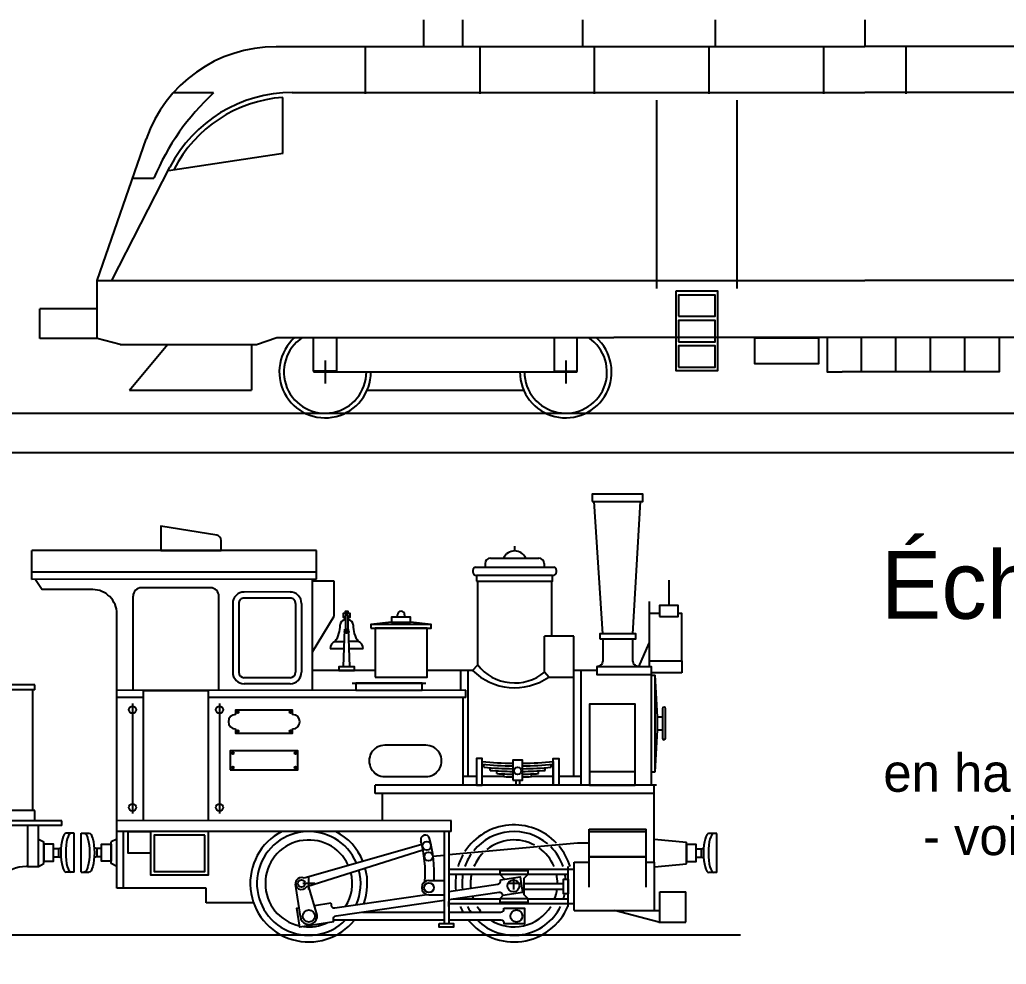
# Model space of a CAD drawing. Extents: x -9190 to 21925, y -3698 to 11555.
# Drawn here: x 20936 to 21299.2, y 4756.6 to 5104.4 of the extents above; entities that cross this region are included whole.
import ezdxf

# ---------------------------------------------------------------- set-up
doc = ezdxf.new("R2010")
doc.units = 0
doc.layers.get('0').update_dxf_attribs({"linetype": 'CONTINUOUS'})

msp = doc.modelspace()

# ---------------------------------------------------------------- linework, layer by layer
for p, q in [((21084.7, 5104.42), (21084.7, 5094.18)), ((21098.96, 5104.42), (21098.96, 5094.18)), ((21143.14, 5104.42), (21143.14, 5094.18)), ((21192.03, 5104.42), (21192.03, 5094.18)), ((21247.2, 5104.42), (21247.2, 5094.51)), ((21030.39, 5094.51), (21247.2, 5094.51)), ((21063.29, 5077.08), (21063.29, 5094.47)), ((21105.47, 5077.08), (21105.47, 5094.47)), ((21147.66, 5077.08), (21147.66, 5094.47)), ((21189.85, 5077.08), (21189.85, 5094.47)), ((21232.04, 5077.08), (21232.04, 5094.47)), ((21464.01, 5094.51), (21247.2, 5094.51)), ((21262.37, 5077.08), (21262.37, 5094.47)), ((21007.39, 5077.45), (20992.49, 5077.45)), ((21032.91, 5055.27), (21032.91, 5075.82)), ((21036.37, 5077.63), (21247.2, 5077.63)), ((21170.56, 5005.44), (21170.56, 5074.82)), ((21200.09, 5005.44), (21200.09, 5074.82)), ((21458.04, 5077.63), (21247.2, 5077.63)), ((20964.55, 5008.44), (20982.56, 5060.45)), ((20990.73, 5048.94), (21032.96, 5055.28)), ((20969.97, 5008.44), (20991.32, 5050.1)), ((20977.58, 5046.09), (20985.43, 5046.09)), ((20964.55, 5008.44), (21247.2, 5008.44)), ((20964.55, 4987.01), (20964.55, 5008.44)), ((21529.86, 5008.44), (21247.2, 5008.44)), ((20964.55, 4997.98), (20943.45, 4997.98)), ((20943.45, 4987.01), (20943.45, 4997.98)), ((20964.55, 4987.01), (20943.45, 4987.01)), ((20972.98, 4984.82), (20964.55, 4987.01)), ((21023.13, 4984.82), (21030.72, 4987.35)), ((21030.72, 4987.35), (21154.75, 4987.35)), ((21162.35, 4987.35), (21154.75, 4987.35)), ((21332.06, 4987.35), (21162.35, 4987.35)), ((21245.96, 4974.55), (21245.96, 4987.41)), ((21258.61, 4974.55), (21258.61, 4987.41)), ((21271.27, 4974.55), (21271.27, 4987.41)), ((21283.93, 4974.55), (21283.93, 4987.41)), ((20972.98, 4984.82), (21023.13, 4984.82)), ((20976.45, 4967.94), (20990.4, 4984.82)), ((21021.39, 4984.99), (21021.39, 4967.94)), ((21048.44, 4978.91), (21048.44, 4970.48)), ((21137.03, 4978.91), (21137.03, 4970.48)), ((21044.22, 4974.69), (21052.66, 4974.69)), ((21048.44, 4974.69), (21137.03, 4974.69)), ((21132.82, 4974.69), (21141.25, 4974.69)), ((20976.45, 4967.94), (21021.39, 4967.94)), ((21063.91, 4967.94), (21121.57, 4967.94)), ((20550, 4945), (21639.24, 4945)), ((21150.65, 4878.2), (21147.54, 4927.02)), ((21161.76, 4878.2), (21164.56, 4927.02)), ((21118.21, 4910.58), (21118.21, 4908.8)), ((21045.32, 4908.98), (20940.43, 4908.98)), ((20940.43, 4898.32), (20940.43, 4908.98)), ((21045.32, 4898.33), (21045.32, 4908.98)), ((21107.32, 4904.13), (21107.32, 4904.13)), ((21107.32, 4904.13), (21107.32, 4902.8)), ((21109.32, 4906.13), (21127.09, 4906.13)), ((21129.09, 4904.13), (21129.09, 4902.8)), ((21045.32, 4901), (20940.43, 4900.98)), ((21103.76, 4902.8), (21132.65, 4902.8)), ((21045.32, 4898.33), (20940.43, 4898.32)), ((20941.77, 4898.32), (20944.31, 4894.54)), ((21043.76, 4857.44), (21043.76, 4898.33)), ((21051.76, 4897.66), (21043.76, 4897.65)), ((21051.76, 4884.77), (21051.76, 4897.66)), ((21174.97, 4898.08), (21174.97, 4888.63)), ((20962.87, 4894.55), (20944.31, 4894.54)), ((21006.21, 4895.22), (20980.87, 4895.21)), ((21035.54, 4893.67), (21018.65, 4893.66)), ((20977.76, 4857.43), (20977.76, 4892.1)), ((21009.32, 4857.43), (21009.32, 4892.1)), ((21014.43, 4889.44), (21014.43, 4864.11)), ((21016.65, 4889.44), (21016.65, 4864.11)), ((21035.54, 4891.44), (21018.65, 4891.44)), ((21037.54, 4889.44), (21037.54, 4864.11)), ((21039.76, 4889.44), (21039.76, 4864.11)), ((21167.76, 4890.13), (21167.76, 4866.13)), ((20971.76, 4784.54), (20971.76, 4885.66)), ((21075.04, 4884.38), (21075.04, 4885.27)), ((21077.71, 4885.27), (21077.71, 4884.38)), ((21043.76, 4871.65), (21051.76, 4884.77)), ((21055.92, 4884.96), (21055.92, 4879.93)), ((21056.81, 4884.96), (21056.81, 4879.93)), ((21072.92, 4882.6), (21065.32, 4881.69)), ((21087.54, 4881.69), (21079.93, 4882.6)), ((21055.26, 4866.13), (21055.7, 4879.93)), ((21055.7, 4879.93), (21057.03, 4879.93)), ((21057.48, 4866.13), (21057.03, 4879.93)), ((21052.09, 4875.46), (21055.56, 4875.46)), ((21060.65, 4875.46), (21057.18, 4875.46)), ((21139.98, 4877.42), (21129.21, 4877.42)), ((21129.21, 4864.16), (21129.21, 4877.42)), ((21139.98, 4862.3), (21139.98, 4877.42)), ((21163.98, 4866.13), (21167.76, 4874.78)), ((21050.33, 4872.81), (21055.47, 4872.81)), ((21057.26, 4872.81), (21062.4, 4872.81)), ((21179.76, 4868.27), (21179.76, 4863.83)), ((21066.87, 4864.8), (21043.76, 4864.8)), ((21102.65, 4864.8), (21085.98, 4864.8)), ((21098.44, 4857.45), (21098.44, 4864.8)), ((21101.11, 4825.69), (21101.11, 4864.8)), ((21102.65, 4864.8), (21104.65, 4866.8)), ((21130.75, 4862.3), (21129.21, 4864.16)), ((21139.98, 4825.69), (21139.98, 4864.8)), ((21148.43, 4864.8), (21139.98, 4864.8)), ((21142.65, 4822.57), (21142.65, 4864.8)), ((21148.43, 4866.13), (21148.43, 4863.27)), ((21168.65, 4825.69), (21168.65, 4864.8)), ((21179.76, 4863.83), (21168.65, 4863.83)), ((21035.54, 4862.11), (21018.65, 4862.11)), ((21035.54, 4859.89), (21018.65, 4859.88)), ((21058.43, 4860.11), (21085.54, 4860.11)), ((21130.75, 4862.3), (21139.98, 4862.3)), ((21168.65, 4863.02), (21169.98, 4863.02)), ((21169.98, 4827.47), (21169.98, 4863.02)), ((21170.87, 4847.68), (21169.98, 4863.02)), ((20941.54, 4859.43), (20786.65, 4859.43)), ((20941.54, 4857.65), (20786.65, 4857.65)), ((20940.65, 4857.65), (20940.65, 4813.21)), ((20941.54, 4857.65), (20941.54, 4859.43)), ((21100.21, 4857.45), (20971.76, 4857.43)), ((20981.54, 4809.43), (20981.54, 4857.43)), ((20981.54, 4857.43), (21005.54, 4857.43)), ((21005.54, 4809.44), (21005.54, 4857.43)), ((21100.21, 4854.79), (21100.21, 4857.45)), ((20981.54, 4854.77), (20971.76, 4854.77)), ((20977.54, 4852.54), (20977.54, 4812.1)), ((21100.21, 4854.79), (21005.54, 4854.77)), ((21009.54, 4852.54), (21009.54, 4812.1)), ((21099.32, 4822.56), (21099.32, 4854.79)), ((21169.98, 4827.47), (21170.87, 4842.8)), ((21085.54, 4837.23), (21070.43, 4837.23)), ((21132.43, 4831.24), (21132.43, 4822.57)), ((21106.91, 4829.16), (21107.01, 4830.16)), ((21109.15, 4827.96), (21109.23, 4828.96)), ((21111.7, 4826.79), (21111.75, 4827.79)), ((21126.94, 4826.79), (21126.88, 4827.79)), ((21129.48, 4827.96), (21129.4, 4828.96)), ((21131.72, 4829.16), (21131.63, 4830.16)), ((21162.65, 4827.47), (21145.76, 4827.47)), ((21168.65, 4827.47), (21169.98, 4827.47)), ((21070.43, 4825.69), (21085.54, 4825.68)), ((21085.54, 4825.68), (21085.54, 4825.68)), ((21104.21, 4825.69), (21099.32, 4825.69)), ((21114.25, 4825.69), (21106.21, 4825.69)), ((21114.25, 4825.67), (21114.29, 4826.67)), ((21118.65, 4824.35), (21118.65, 4822.57)), ((21119.98, 4824.35), (21119.99, 4822.57)), ((21124.39, 4825.67), (21124.35, 4826.67)), ((21132.43, 4825.69), (21124.38, 4825.69)), ((21142.65, 4825.69), (21134.43, 4825.69)), ((21168.65, 4822.58), (21168.65, 4825.69)), ((21170.43, 4822.58), (21066.87, 4822.56)), ((21066.87, 4819.45), (21066.87, 4822.56)), ((21169.54, 4794.11), (21169.54, 4822.58)), ((21169.54, 4819.47), (21066.87, 4819.45)), ((21069.54, 4809.45), (21069.54, 4819.45)), ((20941.54, 4813.21), (20786.65, 4813.21)), ((20941.54, 4809.43), (20941.54, 4813.21)), ((20951.54, 4809.43), (20771.54, 4809.43)), ((20951.54, 4807.65), (20951.54, 4809.43)), ((21094.87, 4809.45), (20971.76, 4809.43)), ((21094.87, 4805.45), (21094.87, 4809.45)), ((20951.54, 4807.65), (20771.54, 4807.65)), ((21094.87, 4805.45), (20971.76, 4805.43)), ((20974.21, 4784.54), (20974.21, 4805.43)), ((21092.21, 4805.45), (21092.21, 4771.53)), ((21093.98, 4805.45), (21093.98, 4771.53)), ((21145.71, 4806.33), (21166.6, 4806.33)), ((21145.71, 4784.99), (21145.71, 4806.33)), ((21145.71, 4805.44), (21166.6, 4805.44)), ((21166.6, 4784.99), (21166.6, 4806.33)), ((20942.87, 4802.68), (20944.92, 4801.65)), ((20944.92, 4793.65), (20944.92, 4801.65)), ((20956.03, 4804.87), (20953.14, 4804.87)), ((20956.03, 4790.43), (20956.03, 4804.87)), ((20958.6, 4804.87), (20961.49, 4804.87)), ((20958.6, 4790.43), (20958.6, 4804.87)), ((20971.76, 4802.68), (20969.71, 4801.65)), ((20969.71, 4793.65), (20969.71, 4801.65)), ((21169.54, 4802.67), (21181.54, 4801.56)), ((21192.65, 4804.78), (21189.76, 4804.78)), ((21192.65, 4790.33), (21192.65, 4804.78)), ((20948.48, 4799.21), (20950.25, 4799.21)), ((20950.25, 4799.21), (20951.21, 4799.46)), ((20950.25, 4799.21), (20950.25, 4796.1)), ((20964.38, 4799.21), (20963.43, 4799.46)), ((20966.16, 4799.21), (20964.38, 4799.21)), ((20964.38, 4799.21), (20964.38, 4796.1)), ((21040.74, 4788.33), (21084, 4800.78)), ((21041.68, 4785.21), (21084.47, 4798.65)), ((21093.98, 4796.93), (21141.37, 4801.23)), ((21141.37, 4801.23), (21145.71, 4801.23)), ((21181.54, 4793.56), (21181.54, 4801.56)), ((21185.09, 4799.11), (21186.87, 4799.11)), ((21186.87, 4799.11), (21187.83, 4799.36)), ((21186.87, 4799.11), (21186.87, 4796)), ((20948.48, 4796.1), (20950.25, 4796.1)), ((20950.25, 4796.1), (20951.21, 4795.84)), ((20964.38, 4796.1), (20963.43, 4795.84)), ((20966.16, 4796.1), (20964.38, 4796.1)), ((21088.1, 4796.39), (21092.21, 4796.76)), ((21145.71, 4796.11), (21166.6, 4796.11)), ((21166.6, 4796.11), (21145.71, 4796.11)), ((21185.09, 4796), (21186.87, 4796)), ((21186.87, 4796), (21187.83, 4795.75)), ((20938.87, 4792.54), (20938.43, 4792.54)), ((20942.87, 4792.54), (20944.92, 4793.65)), ((20971.76, 4792.54), (20969.71, 4793.65)), ((21093.98, 4791.53), (21140.16, 4791.53)), ((21137.94, 4777.89), (21137.94, 4792.56)), ((21140.16, 4794.11), (21145.71, 4794.11)), ((21140.16, 4776.33), (21140.16, 4794.11)), ((21166.6, 4794.11), (21169.71, 4794.11)), ((21169.71, 4776.33), (21169.71, 4794.11)), ((21169.71, 4792.45), (21181.54, 4793.56)), ((20956.03, 4790.43), (20953.14, 4790.43)), ((20958.6, 4790.43), (20961.49, 4790.43)), ((21042.43, 4784.11), (21042.43, 4788.56)), ((21086.68, 4787.43), (21092.21, 4787.43)), ((21093.98, 4789.76), (21112.83, 4789.76)), ((21117.98, 4784.11), (21117.98, 4788.56)), ((21123.09, 4789.76), (21137.94, 4789.76)), ((21192.65, 4790.33), (21189.76, 4790.33)), ((21004.65, 4784.55), (20971.76, 4784.54)), ((21004.65, 4779.22), (21004.65, 4784.55)), ((21039.33, 4774.11), (21037.56, 4786.01)), ((21044.65, 4786.33), (21040.21, 4786.33)), ((21045.3, 4775.53), (21042.43, 4785.06)), ((21120.21, 4786.33), (21115.76, 4786.33)), ((21086.68, 4782.1), (21092.21, 4782.1)), ((21095.62, 4780.69), (21112.83, 4780.69)), ((21123.09, 4780.69), (21137.94, 4780.69)), ((21171.71, 4783.22), (21181.27, 4783.22)), ((21171.71, 4772.11), (21171.71, 4783.22)), ((21181.27, 4772.11), (21181.27, 4783.22)), ((21022.08, 4779.22), (21004.65, 4779.22)), ((21050.51, 4779.18), (21050.61, 4778.56)), ((21093.98, 4777.89), (21093.98, 4779.67)), ((21093.98, 4778.91), (21140.16, 4778.91)), ((21140.16, 4776.33), (21171.27, 4776.33)), ((21171.27, 4772.11), (21154.94, 4776.33)), ((21051.61, 4772.22), (21051.52, 4772.8)), ((21171.27, 4772.11), (21181.27, 4772.11))]:
    msp.add_line(p, q)
at = {"color": 5}
for p, q in [((20902.83, 4959.51), (21544.08, 4959.51)), ((21201.42, 4767.22), (20690.16, 4767.22))]:
    msp.add_line(p, q, dxfattribs=at)
for points in [[(21177.73, 5004.6), (21192.92, 5004.6), (21192.92, 4975.07), (21177.73, 4975.07)], [(21178.57, 4995.22), (21192.01, 4995.22), (21192.01, 5003.04), (21178.57, 5003.04)], [(21178.57, 4985.85), (21192.01, 4985.85), (21192.01, 4993.66), (21178.57, 4993.66)], [(21230.2, 4987.13), (21206.57, 4987.13), (21206.57, 4977.85), (21230.2, 4977.85)], [(21178.57, 4976.47), (21192.01, 4976.47), (21192.01, 4984.29), (21178.57, 4984.29)], [(21146.71, 4927.02), (21165.38, 4927.02), (21165.38, 4929.69), (21146.71, 4929.69)], [(21104.21, 4897.69), (21132.21, 4897.69), (21132.21, 4899.69), (21104.21, 4899.69)], [(21055.81, 4885.77), (21056.92, 4885.77), (21056.92, 4886.44), (21055.81, 4886.44)], [(21171.57, 4884.61), (21178.36, 4884.61), (21178.36, 4888.63), (21171.57, 4888.63)], [(21065.32, 4880.35), (21087.54, 4880.35), (21087.54, 4881.69), (21065.32, 4881.69)], [(21072.82, 4882.6), (21079.93, 4882.6), (21079.93, 4884.38), (21072.82, 4884.38)], [(21066.87, 4862.3), (21085.98, 4862.3), (21085.98, 4880.35), (21066.87, 4880.35)], [(21149.54, 4876.42), (21162.87, 4876.42), (21162.87, 4878.2), (21149.54, 4878.2)], [(21053.48, 4864.8), (21059.26, 4864.8), (21059.26, 4866.13), (21053.48, 4866.13)], [(21059.76, 4857.45), (21084.21, 4857.45), (21084.21, 4860.11), (21059.76, 4860.11)], [(21145.76, 4822.58), (21162.65, 4822.58), (21162.65, 4852.35), (21145.76, 4852.35)], [(21172.65, 4842.8), (21170.87, 4842.8), (21170.87, 4847.68), (21172.65, 4847.68)], [(21013.54, 4828.11), (21038.43, 4828.11), (21038.43, 4835.22), (21013.54, 4835.22)], [(21104.21, 4822.57), (21106.2, 4822.57), (21106.21, 4832.35), (21104.21, 4832.35)], [(21117.54, 4824.35), (21121.09, 4824.35), (21121.09, 4831.68), (21117.54, 4831.68)], [(21134.43, 4822.57), (21132.43, 4822.57), (21132.43, 4832.35), (21134.43, 4832.35)], [(20942.87, 4807.65), (20938.87, 4807.65), (20938.87, 4792.54), (20942.87, 4792.54)], [(20984.2, 4797.44), (20975.89, 4797.44), (20975.89, 4805.43), (20984.2, 4805.43)], [(21005.54, 4805.44), (20984.2, 4805.44), (20984.2, 4789.44), (21005.54, 4789.44)], [(21004.2, 4804.1), (20985.54, 4804.1), (20985.54, 4790.77), (21004.2, 4790.77)], [(20944.92, 4794.54), (20948.48, 4794.54), (20948.48, 4800.76), (20944.92, 4800.76)], [(20969.71, 4794.54), (20966.16, 4794.54), (20966.16, 4800.76), (20969.71, 4800.76)], [(21181.54, 4794.44), (21185.09, 4794.44), (21185.09, 4800.67), (21181.54, 4800.67)], [(21112.83, 4791.09), (21123.09, 4791.09), (21123.09, 4789.62), (21112.83, 4789.62)], [(21137.94, 4782.56), (21136.16, 4782.56), (21136.16, 4787.89), (21137.94, 4787.89)], [(21136.16, 4786.24), (21121.63, 4786.24), (21121.63, 4784.2), (21136.16, 4784.2)], [(21112.83, 4780.82), (21123.09, 4780.82), (21123.09, 4779.36), (21112.83, 4779.36)], [(21090.43, 4771.53), (21095.76, 4771.53), (21095.76, 4770.2), (21090.43, 4770.2)]]:
    msp.add_lwpolyline(points, close=True)
for points in [[(21052.66, 4987.35), (21052.66, 4974.99), (21044.22, 4974.99), (21044.22, 4987.35)], [(21132.82, 4987.35), (21132.82, 4974.99), (21141.25, 4974.99), (21141.25, 4987.35)], [(21233.32, 4987.35), (21233.32, 4974.69), (21238.77, 4974.69)], [(21296.6, 4987.35), (21296.6, 4974.69), (21238.77, 4974.69)], [(21104.65, 4866.8), (21104.65, 4897.69), (21131.76, 4897.69), (21131.76, 4877.42)], [(21056.81, 4884.44), (21057.7, 4884.44), (21057.7, 4885.77), (21055.03, 4885.77), (21055.03, 4884.44), (21055.92, 4884.44)], [(21171.57, 4885.69), (21167.76, 4885.69), (21167.76, 4868.27), (21179.76, 4868.27), (21179.76, 4885.69), (21178.36, 4885.69)], [(21055.92, 4884.44), (21055.63, 4884.44), (21055.63, 4883.42), (21055.92, 4883.42)], [(21056.81, 4883.42), (21057.1, 4883.42), (21057.1, 4884.44), (21056.81, 4884.44)], [(21036.47, 4848.56), (21036.47, 4850.16), (21015.49, 4850.16), (21015.49, 4848.56)], [(21172.65, 4850.68), (21172.65, 4839.8)], [(21173.76, 4839.8), (21173.76, 4850.68)], [(21015.49, 4843.23), (21015.49, 4841.63), (21036.47, 4841.63), (21036.47, 4843.23)], [(21112.83, 4789.62), (21114.29, 4788.16), (21114.29, 4787.84)], [(21112.95, 4787.63), (21120.19, 4788.78), (21121.11, 4782.98), (21113.87, 4781.83)], [(21123.09, 4789.62), (21121.63, 4788.16), (21121.63, 4782.29), (21123.09, 4780.82)], [(21113.87, 4781.86), (21112.83, 4780.82)], [(21051.61, 4772.22), (21039.08, 4770.24), (21037.98, 4777.19), (21038.85, 4777.33)], [(21044.5, 4778.22), (21050.51, 4779.18)], [(21114.29, 4777.27), (21121.81, 4777.27), (21121.81, 4771.4), (21114.29, 4771.4)], [(21051.51, 4772.87), (21092.21, 4772.87)], [(21062.23, 4775.8), (21092.21, 4775.8)]]:
    msp.add_lwpolyline(points)
msp.add_lwpolyline([(20987.98, 4908.98), (21010.21, 4908.98), (21010.21, 4912.61, 0.368472), (21008.52, 4914.59), (20987.98, 4917.87)], format="xyb", close=True)
for points in [[(21150.65, 4876.42), (21150.65, 4868.35, -0.414214), (21148.43, 4866.13), (21148.43, 4866.13), (21148.43, 4863.27), (21168.65, 4863.27), (21168.65, 4866.13), (21148.43, 4866.13)], [(21165.26, 4866.13), (21163.98, 4866.13, -0.414214), (21161.76, 4868.35), (21161.76, 4876.3)], [(21093.98, 4783.38), (21112.02, 4786, 0.414214), (21113, 4787.34), (21112.95, 4787.63)], [(21050.61, 4778.56), (21050.65, 4778.27, 0.414214), (21052, 4777.29), (21085.9, 4782.22)], [(21051.52, 4772.8), (21051.47, 4773.09, -0.414214), (21052.45, 4774.43), (21092.21, 4780.21)], [(21093.98, 4780.45), (21112.48, 4783.1, -0.414214), (21113.82, 4782.12), (21113.87, 4781.83)], [(21093.98, 4775.8), (21113.12, 4775.8, 0.414214), (21114.29, 4776.97), (21114.29, 4777.27)], [(21093.98, 4772.87), (21113.12, 4772.87, -0.414214), (21114.29, 4771.69), (21114.29, 4771.4)]]:
    msp.add_lwpolyline(points, format="xyb")
for centre, radius in [((21056.37, 4878.95), 0.444), ((20977.54, 4850.32), 1.33), ((21009.54, 4850.32), 1.33), ((21016.25, 4849.41), 0.356), ((21035.72, 4849.41), 0.356), ((21016.25, 4842.38), 0.356), ((21035.72, 4842.38), 0.356), ((21014.43, 4834.33), 0.356), ((21037.54, 4834.33), 0.356), ((21014.43, 4829), 0.356), ((21037.54, 4829), 0.356), ((21119.32, 4827.78), 1.33), ((20977.54, 4814.32), 1.33), ((21009.54, 4814.32), 1.33), ((21085.85, 4800.2), 1.56), ((21086.55, 4796.24), 1.56), ((21039.76, 4786.33), 1.33), ((21117.76, 4785.42), 2.22), ((21086.68, 4784.77), 1.78), ((21042.43, 4774.33), 2.22), ((21118.87, 4774.33), 2.22)]:
    msp.add_circle(centre, radius)
for centre, radius, start, end in [((21030.39, 5043.88), 50.62, 90, 160.8993), ((21067.43, 5012.03), 88.79, 132.5431, 157.4458), ((21036.37, 5027.01), 50.62, 90, 152.8616), ((21036.37, 5027.01), 48.94, 94.0495, 152.8616), ((21048.44, 4974.69), 16.88, 131.4096, 0), ((21048.44, 4974.69), 15.19, 123.5573, 0), ((21137.03, 4974.69), 16.88, 180, 48.5904), ((21137.03, 4974.69), 15.19, 180, 56.4427), ((21118.21, 4904.35), 4.44, 23.5782, 156.4218), ((21109.32, 4904.13), 2, 90, 180), ((21127.09, 4904.13), 2, 0, 90), ((21104.37, 4901.3), 1.62, 112.1663, 264.0939), ((21132.04, 4901.3), 1.62, 275.9061, 67.8337), ((20962.87, 4885.66), 8.89, 0, 90.0068), ((20980.87, 4892.1), 3.11, 90.0096, 180), ((21006.21, 4892.1), 3.11, 0, 90.0096), ((21018.65, 4889.44), 4.22, 90.0096, 180.0096), ((21035.54, 4889.44), 4.22, 0.0096, 90.0096), ((21018.65, 4889.44), 2, 90.0096, 180.0096), ((21035.54, 4889.44), 2, 0.0096, 90.0096), ((21056.37, 4884.96), 0.444, 0, 180), ((21076.38, 4885.27), 1.33, 0, 180), ((21055.77, 4881.64), 1.78, 94.4219, 184.2668), ((21056.96, 4881.64), 1.78, 355.7332, 85.5781), ((21044.22, 4881.27), 9.78, 323.5581, 1.4058), ((21056.37, 4878.95), 0.889, 139.8397, 216.4665), ((21056.37, 4878.95), 0.889, 323.5335, 40.1603), ((21068.52, 4881.27), 9.78, 178.5942, 216.4419), ((21053.25, 4872.78), 2.92, 113.5047, 179.5034), ((21059.49, 4872.78), 2.92, 0.4966, 66.4953), ((21018.65, 4864.11), 4.22, 180.0096, 270.0096), ((21018.65, 4864.11), 2, 180.0096, 270.0096), ((21035.54, 4864.11), 2, 270.0096, 0.0096), ((21035.54, 4864.11), 4.22, 270.0096, 0.0096), ((21118.21, 4880.53), 22.12, 225.3223, 304.5346), ((21118.21, 4877.36), 17.18, 217.9205, 309.7987), ((21173.21, 4850.68), 0.556, 0, 180), ((21015.49, 4845.9), 2.67, 90, 270), ((21036.47, 4845.9), 2.67, 270, 90), ((21173.21, 4839.8), 0.556, 180, 0), ((21070.42, 4831.46), 5.77, 89.9356, 270.0644), ((21085.55, 4831.46), 5.77, 269.9545, 90.0455), ((21119.32, 4959.46), 128.89, 264.1615, 269.2097), ((21119.32, 4959.46), 128.89, 270.7903, 275.8385), ((21119.32, 4959.46), 129.89, 264.2066, 269.2158), ((21119.32, 4959.46), 130.89, 264.562, 269.2218), ((21119.32, 4959.46), 131.89, 265.5804, 269.2277), ((21119.32, 4959.46), 129.89, 270.7842, 275.7934), ((21119.32, 4959.46), 130.89, 270.7782, 275.438), ((21119.32, 4959.46), 131.89, 270.7723, 274.4196), ((21119.32, 4959.46), 132.89, 266.7119, 269.2335), ((21119.32, 4959.46), 133.89, 267.8307, 269.2392), ((21119.32, 4959.46), 132.89, 270.7665, 273.2881), ((21119.32, 4959.46), 133.89, 270.7608, 272.1693), ((21042.43, 4786.33), 21.56, 117.5628, 321.3367), ((21042.43, 4786.33), 19.11, 23.2267, 315.1986), ((21042.43, 4786.33), 21.56, 22.4102, 62.4565), ((21117.98, 4786.33), 21.56, 43.4733, 146.9282), ((21117.98, 4786.33), 19.11, 49.5179, 140.8836), ((21042.43, 4786.33), 16, 24.6304, 257.6652), ((21085.28, 4802.48), 1.67, 15.4374, 195.4374), ((21040.02, 4789.98), 45.29, 356.2119, 15.4374), ((21040.02, 4789.98), 48.62, 356.9974, 15.4374), ((21117.98, 4786.33), 16, 61.7619, 128.6397), ((21117.98, 4786.33), 16, 22.8854, 54.6646), ((21117.98, 4786.33), 19.11, 19.0008, 44.7154), ((21117.98, 4786.33), 21.56, 16.7777, 39.542), ((21117.98, 4786.33), 21.56, 150.8596, 163.2223), ((21117.98, 4786.33), 19.11, 145.6862, 160.9992), ((21117.98, 4786.33), 16, 135.737, 157.1146), ((20938.43, 4779.21), 13.33, 90, 180), ((21042.43, 4786.33), 19.11, 335.5194, 14.8967), ((21042.43, 4786.33), 21.56, 339.6077, 15.1853), ((21039.76, 4786.33), 2.22, 63.9054, 329.5927), ((21042.43, 4786.33), 16, 328.0179, 14.4016), ((21086.68, 4784.77), 2.67, 90, 270), ((21117.98, 4786.33), 21.56, 170.8649, 186.5332), ((21117.98, 4786.33), 19.11, 169.6844, 186.3116), ((21117.98, 4786.33), 16, 167.6497, 185.9317), ((21117.98, 4786.33), 16, 359.6817, 12.3503), ((21117.98, 4786.33), 19.11, 4.6688, 10.3156), ((21117.98, 4786.33), 16, 339.3427, 352.3377), ((21117.98, 4786.33), 21.56, 194.5906, 195.1802), ((21117.98, 4786.33), 19.11, 195.4202, 197.1785), ((21117.98, 4786.33), 16, 196.8464, 200.6573), ((21117.98, 4786.33), 19.11, 342.8215, 348.599), ((21117.98, 4786.33), 21.56, 203.0636, 209.2525), ((21117.98, 4786.33), 19.11, 206.2226, 213.4468), ((21117.98, 4786.33), 21.56, 218.6633, 336.9364), ((21117.98, 4786.33), 16, 211.8554, 221.1729), ((21117.98, 4786.33), 19.11, 224.8014, 333.7774), ((21117.98, 4786.33), 16, 237.3165, 328.1446), ((21042.43, 4774.33), 3.11, 184.1787, 22.6089), ((21042.43, 4786.33), 16, 262.8973, 295.1027)]:
    msp.add_arc(centre, radius, start, end)
for centre in [(20953.14, 4797.65), (20954.92, 4797.65), (21189.76, 4797.56), (21191.54, 4797.56)]:
    msp.add_ellipse(centre, major_axis=(0, -7.22), ratio=0.276923, start_param=3.141593, end_param=6.283185)
at = {"extrusion": (0, 0, -1)}
for centre in [(20959.71, 4797.65), (20961.49, 4797.65)]:
    msp.add_ellipse(centre, major_axis=(0, -7.22), ratio=0.276923, start_param=3.141593, end_param=6.283185, dxfattribs=at)

# ---------------------------------------------------------------- texts
at = {"color": 5, "insert": (21253.03, 4908.81), "char_height": 25, "width": 309.4068, "attachment_point": 1}
msp.add_mtext('Échelle 1:22,5', dxfattribs=at)
at = {"insert": (21348.14, 4834.08), "char_height": 14, "width": 735.2155, "attachment_point": 2}
msp.add_mtext('         en haut loco à voie métrique\\P        - voie modèle de 45 mm\\P\\P\\Pen bas loco à voie standard - voie modèle de 64 mm', dxfattribs=at)

doc.saveas('drawing.dxf')
